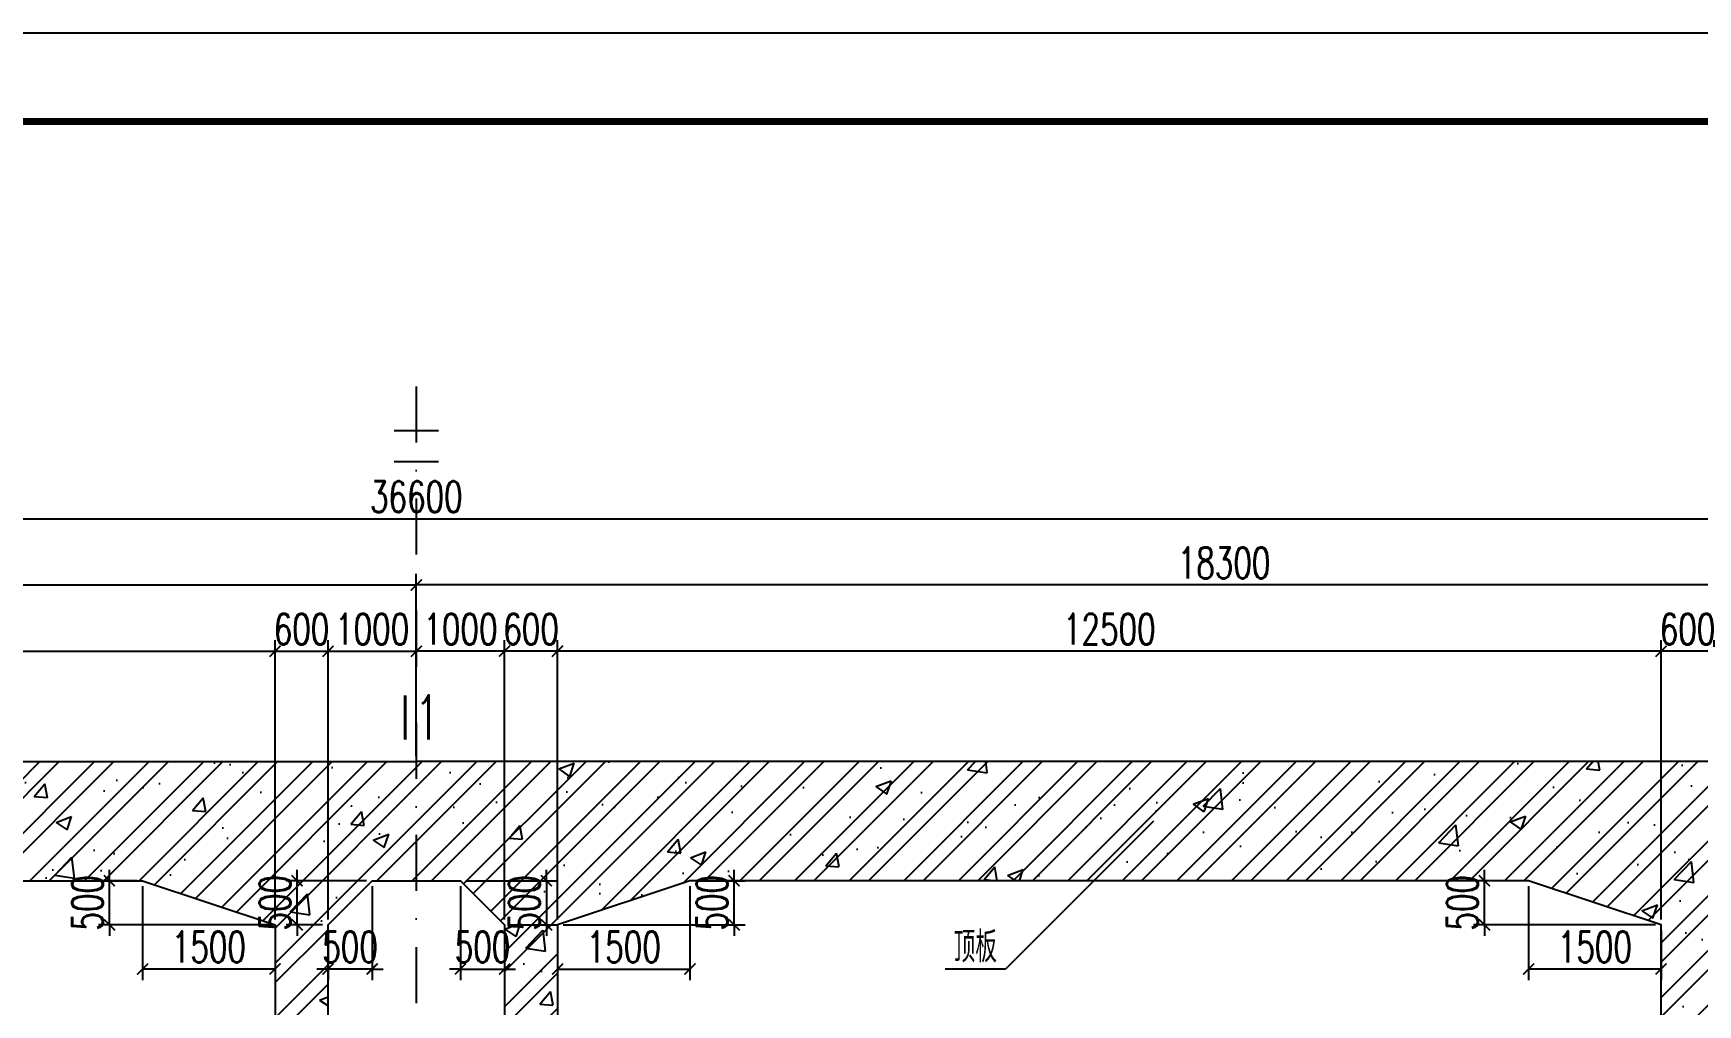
# Model space of a CAD drawing. Extents: x 266020 to 523514, y 704210 to 746210.
# Drawn here: x 345399 to 364253, y 735206 to 746210 of the extents above; entities that cross this region are included whole.
import ezdxf

# ---------------------------------------------------------------- set-up
doc = ezdxf.new("R2010")
doc.units = 0
doc.header["$LTSCALE"] = 50
doc.header["$MEASUREMENT"] = 0
doc.linetypes.add('DASHDOT', pattern=[25.4, 12.7, -6.35, 0, -6.35])
doc.layers.get('0').update_dxf_attribs({"linetype": 'CONTINUOUS'})
doc.layers.get('Defpoints').update_dxf_attribs({"linetype": 'CONTINUOUS'})
for name, color, linetype in [('01 标  注', 1, 'CONTINUOUS'), ('01 轴  线', 1, 'DASHDOT'), ('02 结  构', 5, 'CONTINUOUS'), ('4', 4, 'CONTINUOUS'), ('填充', 8, 'CONTINUOUS')]:
    doc.layers.add(name, color=color, linetype=linetype)
doc.styles.get("Standard").update_dxf_attribs({"font": 'txt1.shx', "width": 0.7, "bigfont": 'hztxt.shx'})
doc.dimstyles.new('1：100', dxfattribs={"dimscale": 100, "dimtxt": 3.5, "dimasz": 1.25, "dimexe": 1.25, "dimexo": 0.625, "dimgap": 0.75, "dimtad": 1, "dimdsep": 46, "dimtxsty": 'Standard', "dimblk": 'ARCHTICK', "dimcen": 2.5, "dimclrt": 256, "dimadec": 0, "dimazin": 0, "dimtfac": 1, "dimtix": 1, "dimtmove": 0, "dimatfit": 3, "dimfxl": 0, "dimarcsym": 0})

# ---------------------------------------------------------------- blocks, each defined once
blk = doc.blocks.new('_ArchTick')
at = {"color": 0, "linetype": 'ByBlock', "const_width": 0.15}
blk.add_lwpolyline([(-0.5, -0.5), (0.5, 0.5)], dxfattribs=at)
blk = doc.blocks.new('*D146')
at = {"layer": '01 标  注', "color": 0, "lineweight": -2}
for p, q in [((346638, 736547), (346638, 735485)), ((348138, 736047), (348138, 735485)), ((348138, 735610), (346638, 735610))]:
    blk.add_line(p, q, dxfattribs=at)
at = {"layer": 'Defpoints', "color": 0}
for p in [(346638, 736610), (348138, 736110), (346638, 735610)]:
    blk.add_point(p, dxfattribs=at)
at = {"layer": '01 标  注', "color": 0, "lineweight": -2, "xscale": 125, "yscale": 125, "zscale": 125, "rotation": 180}
blk.add_blockref('_ArchTick', (346638, 735610), dxfattribs=at)
at = {"layer": '01 标  注', "color": 0, "lineweight": -2, "xscale": 125, "yscale": 125, "zscale": 125}
blk.add_blockref('_ArchTick', (348138, 735610), dxfattribs=at)
at = {"layer": '01 标  注', "insert": (347388, 735860), "char_height": 350, "attachment_point": 5}
blk.add_mtext('1500', dxfattribs=at)
blk = doc.blocks.new('*D147')
at = {"layer": '01 标  注', "color": 0, "lineweight": -2}
for p, q in [((346263, 736610), (346263, 736735)), ((346575, 736610), (346138, 736610)), ((346263, 736110), (346263, 736610)), ((348075, 736110), (346138, 736110)), ((346263, 736110), (346263, 735985))]:
    blk.add_line(p, q, dxfattribs=at)
at = {"layer": 'Defpoints', "color": 0}
for p in [(346263, 736610), (346638, 736610), (348138, 736110)]:
    blk.add_point(p, dxfattribs=at)
at = {"layer": '01 标  注', "color": 0, "lineweight": -2, "xscale": 125, "yscale": 125, "zscale": 125}
for p, rotation in [((346263, 736610), 270), ((346263, 736110), 90)]:
    blk.add_blockref('_ArchTick', p, dxfattribs=dict(at, rotation=rotation))
at = {"layer": '01 标  注', "insert": (346013, 736360), "char_height": 350, "attachment_point": 5, "rotation": 90}
blk.add_mtext('500', dxfattribs=at)
blk = doc.blocks.new('*D151')
at = {"layer": '01 标  注', "color": 0, "lineweight": -2}
for p, q in [((349238, 736547), (349238, 735485)), ((348738, 736047), (348738, 735485)), ((348738, 735610), (348613, 735610)), ((349238, 735610), (348738, 735610)), ((349238, 735610), (349363, 735610))]:
    blk.add_line(p, q, dxfattribs=at)
at = {"layer": 'Defpoints', "color": 0}
for p in [(349238, 736610), (348738, 736110), (348738, 735610)]:
    blk.add_point(p, dxfattribs=at)
at = {"layer": '01 标  注', "color": 0, "lineweight": -2, "xscale": 125, "yscale": 125, "zscale": 125}
blk.add_blockref('_ArchTick', (348738, 735610), dxfattribs=at)
at = {"layer": '01 标  注', "color": 0, "lineweight": -2, "xscale": 125, "yscale": 125, "zscale": 125, "rotation": 180}
blk.add_blockref('_ArchTick', (349238, 735610), dxfattribs=at)
at = {"layer": '01 标  注', "insert": (348988, 735860), "char_height": 350, "attachment_point": 5}
blk.add_mtext('500', dxfattribs=at)
blk = doc.blocks.new('*D192')
at = {"layer": '01 标  注', "color": 0, "lineweight": -2}
for p, q in [((362338, 736547), (362338, 735485)), ((363838, 736047), (363838, 735485)), ((363838, 735610), (362338, 735610))]:
    blk.add_line(p, q, dxfattribs=at)
at = {"layer": 'Defpoints', "color": 0}
for p in [(362338, 736610), (363838, 736110), (362338, 735610)]:
    blk.add_point(p, dxfattribs=at)
at = {"layer": '01 标  注', "color": 0, "lineweight": -2, "xscale": 125, "yscale": 125, "zscale": 125, "rotation": 180}
blk.add_blockref('_ArchTick', (362338, 735610), dxfattribs=at)
at = {"layer": '01 标  注', "color": 0, "lineweight": -2, "xscale": 125, "yscale": 125, "zscale": 125}
blk.add_blockref('_ArchTick', (363838, 735610), dxfattribs=at)
at = {"layer": '01 标  注', "insert": (363088, 735860), "char_height": 350, "attachment_point": 5}
blk.add_mtext('1500', dxfattribs=at)
blk = doc.blocks.new('*D193')
at = {"layer": '01 标  注', "color": 0, "lineweight": -2}
for p, q in [((361838, 736610), (361838, 736735)), ((362275, 736610), (361713, 736610)), ((361838, 736110), (361838, 736610)), ((363775, 736110), (361713, 736110)), ((361838, 736110), (361838, 735985))]:
    blk.add_line(p, q, dxfattribs=at)
at = {"layer": 'Defpoints', "color": 0}
for p in [(361838, 736610), (362338, 736610), (363838, 736110)]:
    blk.add_point(p, dxfattribs=at)
at = {"layer": '01 标  注', "color": 0, "lineweight": -2, "xscale": 125, "yscale": 125, "zscale": 125}
for p, rotation in [((361838, 736610), 270), ((361838, 736110), 90)]:
    blk.add_blockref('_ArchTick', p, dxfattribs=dict(at, rotation=rotation))
at = {"layer": '01 标  注', "insert": (361588, 736360), "char_height": 350, "attachment_point": 5, "rotation": 90}
blk.add_mtext('500', dxfattribs=at)
blk = doc.blocks.new('*D155')
at = {"layer": '01 标  注', "color": 0, "lineweight": -2}
for p, q in [((352838, 736547), (352838, 735485)), ((351338, 736047), (351338, 735485)), ((351338, 735610), (352838, 735610))]:
    blk.add_line(p, q, dxfattribs=at)
at = {"layer": 'Defpoints', "color": 0}
for p in [(352838, 736610), (351338, 736110), (352838, 735610)]:
    blk.add_point(p, dxfattribs=at)
at = {"layer": '01 标  注', "color": 0, "lineweight": -2, "xscale": 125, "yscale": 125, "zscale": 125, "rotation": 180}
blk.add_blockref('_ArchTick', (351338, 735610), dxfattribs=at)
at = {"layer": '01 标  注', "color": 0, "lineweight": -2, "xscale": 125, "yscale": 125, "zscale": 125}
blk.add_blockref('_ArchTick', (352838, 735610), dxfattribs=at)
at = {"layer": '01 标  注', "insert": (352088, 735860), "char_height": 350, "attachment_point": 5}
blk.add_mtext('1500', dxfattribs=at)
blk = doc.blocks.new('*D156')
at = {"layer": '01 标  注', "color": 0, "lineweight": -2}
for p, q in [((353338, 736610), (353338, 736735)), ((352900, 736610), (353463, 736610)), ((353338, 736110), (353338, 736610)), ((351400, 736110), (353463, 736110)), ((353338, 736110), (353338, 735985))]:
    blk.add_line(p, q, dxfattribs=at)
at = {"layer": 'Defpoints', "color": 0}
for p in [(352838, 736610), (353338, 736610), (351338, 736110)]:
    blk.add_point(p, dxfattribs=at)
at = {"layer": '01 标  注', "color": 0, "lineweight": -2, "xscale": 125, "yscale": 125, "zscale": 125}
for p, rotation in [((353338, 736610), 270), ((353338, 736110), 90)]:
    blk.add_blockref('_ArchTick', p, dxfattribs=dict(at, rotation=rotation))
at = {"layer": '01 标  注', "insert": (353088, 736360), "char_height": 350, "attachment_point": 5, "rotation": 90}
blk.add_mtext('500', dxfattribs=at)
blk = doc.blocks.new('*D161')
at = {"layer": '01 标  注', "color": 0, "lineweight": -2}
for p, q in [((350238, 736547), (350238, 735485)), ((350738, 736047), (350738, 735485)), ((350238, 735610), (350113, 735610)), ((350238, 735610), (350738, 735610)), ((350738, 735610), (350863, 735610))]:
    blk.add_line(p, q, dxfattribs=at)
at = {"layer": 'Defpoints', "color": 0}
for p in [(350238, 736610), (350738, 736110), (350738, 735610)]:
    blk.add_point(p, dxfattribs=at)
at = {"layer": '01 标  注', "color": 0, "lineweight": -2, "xscale": 125, "yscale": 125, "zscale": 125}
blk.add_blockref('_ArchTick', (350238, 735610), dxfattribs=at)
at = {"layer": '01 标  注', "color": 0, "lineweight": -2, "xscale": 125, "yscale": 125, "zscale": 125, "rotation": 180}
blk.add_blockref('_ArchTick', (350738, 735610), dxfattribs=at)
at = {"layer": '01 标  注', "insert": (350488, 735860), "char_height": 350, "attachment_point": 5}
blk.add_mtext('500', dxfattribs=at)
blk = doc.blocks.new('*D168')
at = {"layer": '01 标  注', "color": 0, "lineweight": -2}
for p, q in [((335638, 736172), (335638, 739335)), ((348138, 736172), (348138, 739335)), ((335638, 739210), (348138, 739210))]:
    blk.add_line(p, q, dxfattribs=at)
at = {"layer": 'Defpoints', "color": 0}
for p in [(348138, 739210), (335638, 736110), (348138, 736110)]:
    blk.add_point(p, dxfattribs=at)
at = {"layer": '01 标  注', "color": 0, "lineweight": -2, "xscale": 125, "yscale": 125, "zscale": 125, "rotation": 180}
blk.add_blockref('_ArchTick', (335638, 739210), dxfattribs=at)
at = {"layer": '01 标  注', "color": 0, "lineweight": -2, "xscale": 125, "yscale": 125, "zscale": 125}
blk.add_blockref('_ArchTick', (348138, 739210), dxfattribs=at)
at = {"layer": '01 标  注', "insert": (341888, 739460), "char_height": 350, "attachment_point": 5}
blk.add_mtext('12500', dxfattribs=at)
blk = doc.blocks.new('*D169')
at = {"layer": '01 标  注', "color": 0, "lineweight": -2}
for p, q in [((348138, 736172), (348138, 739335)), ((348738, 736172), (348738, 739335)), ((348138, 739210), (348738, 739210))]:
    blk.add_line(p, q, dxfattribs=at)
at = {"layer": 'Defpoints', "color": 0}
for p in [(348738, 739210), (348138, 736110), (348738, 736110)]:
    blk.add_point(p, dxfattribs=at)
at = {"layer": '01 标  注', "color": 0, "lineweight": -2, "xscale": 125, "yscale": 125, "zscale": 125, "rotation": 180}
blk.add_blockref('_ArchTick', (348138, 739210), dxfattribs=at)
at = {"layer": '01 标  注', "color": 0, "lineweight": -2, "xscale": 125, "yscale": 125, "zscale": 125}
blk.add_blockref('_ArchTick', (348738, 739210), dxfattribs=at)
at = {"layer": '01 标  注', "insert": (348438, 739460), "char_height": 350, "attachment_point": 5}
blk.add_mtext('600', dxfattribs=at)
blk = doc.blocks.new('*D170')
at = {"layer": '01 标  注', "color": 0, "lineweight": -2}
for p, q in [((348738, 736172), (348738, 739335)), ((349738, 738022), (349738, 739335)), ((348738, 739210), (349738, 739210))]:
    blk.add_line(p, q, dxfattribs=at)
at = {"layer": 'Defpoints', "color": 0}
for p in [(349738, 739210), (349738, 737960), (348738, 736110)]:
    blk.add_point(p, dxfattribs=at)
at = {"layer": '01 标  注', "color": 0, "lineweight": -2, "xscale": 125, "yscale": 125, "zscale": 125, "rotation": 180}
blk.add_blockref('_ArchTick', (348738, 739210), dxfattribs=at)
at = {"layer": '01 标  注', "color": 0, "lineweight": -2, "xscale": 125, "yscale": 125, "zscale": 125}
blk.add_blockref('_ArchTick', (349738, 739210), dxfattribs=at)
at = {"layer": '01 标  注', "insert": (349238, 739460), "char_height": 350, "attachment_point": 5}
blk.add_mtext('1000', dxfattribs=at)
blk = doc.blocks.new('*D171')
at = {"layer": '01 标  注', "color": 0, "lineweight": -2}
for p, q in [((331438, 737422), (331438, 740835)), ((368038, 737869), (368038, 740835)), ((331438, 740710), (368038, 740710))]:
    blk.add_line(p, q, dxfattribs=at)
at = {"layer": 'Defpoints', "color": 0}
for p in [(368038, 740710), (368038, 737806), (331438, 737360)]:
    blk.add_point(p, dxfattribs=at)
at = {"layer": '01 标  注', "color": 0, "lineweight": -2, "xscale": 125, "yscale": 125, "zscale": 125, "rotation": 180}
blk.add_blockref('_ArchTick', (331438, 740710), dxfattribs=at)
at = {"layer": '01 标  注', "color": 0, "lineweight": -2, "xscale": 125, "yscale": 125, "zscale": 125}
blk.add_blockref('_ArchTick', (368038, 740710), dxfattribs=at)
at = {"layer": '01 标  注', "insert": (349738, 740960), "char_height": 350, "attachment_point": 5}
blk.add_mtext('36600', dxfattribs=at)
blk = doc.blocks.new('*D174')
at = {"layer": '01 标  注', "color": 0, "lineweight": -2}
for p, q in [((363838, 736172), (363838, 739335)), ((364438, 736672), (364438, 739335)), ((364438, 739210), (363838, 739210))]:
    blk.add_line(p, q, dxfattribs=at)
at = {"layer": 'Defpoints', "color": 0}
for p in [(363838, 739210), (364438, 736610), (363838, 736110)]:
    blk.add_point(p, dxfattribs=at)
at = {"layer": '01 标  注', "color": 0, "lineweight": -2, "xscale": 125, "yscale": 125, "zscale": 125, "rotation": 180}
blk.add_blockref('_ArchTick', (363838, 739210), dxfattribs=at)
at = {"layer": '01 标  注', "color": 0, "lineweight": -2, "xscale": 125, "yscale": 125, "zscale": 125}
blk.add_blockref('_ArchTick', (364438, 739210), dxfattribs=at)
at = {"layer": '01 标  注', "insert": (364138, 739460), "char_height": 350, "attachment_point": 5}
blk.add_mtext('600', dxfattribs=at)
blk = doc.blocks.new('*D175')
at = {"layer": '01 标  注', "color": 0, "lineweight": -2}
for p, q in [((351338, 736172), (351338, 739335)), ((363838, 736172), (363838, 739335)), ((363838, 739210), (351338, 739210))]:
    blk.add_line(p, q, dxfattribs=at)
at = {"layer": 'Defpoints', "color": 0}
for p in [(351338, 739210), (351338, 736110), (363838, 736110)]:
    blk.add_point(p, dxfattribs=at)
at = {"layer": '01 标  注', "color": 0, "lineweight": -2, "xscale": 125, "yscale": 125, "zscale": 125, "rotation": 180}
blk.add_blockref('_ArchTick', (351338, 739210), dxfattribs=at)
at = {"layer": '01 标  注', "color": 0, "lineweight": -2, "xscale": 125, "yscale": 125, "zscale": 125}
blk.add_blockref('_ArchTick', (363838, 739210), dxfattribs=at)
at = {"layer": '01 标  注', "insert": (357588, 739460), "char_height": 350, "attachment_point": 5}
blk.add_mtext('12500', dxfattribs=at)
blk = doc.blocks.new('*D176')
at = {"layer": '01 标  注', "color": 0, "lineweight": -2}
for p, q in [((350738, 736172), (350738, 739335)), ((351338, 736172), (351338, 739335)), ((351338, 739210), (350738, 739210))]:
    blk.add_line(p, q, dxfattribs=at)
at = {"layer": 'Defpoints', "color": 0}
for p in [(350738, 739210), (350738, 736110), (351338, 736110)]:
    blk.add_point(p, dxfattribs=at)
at = {"layer": '01 标  注', "color": 0, "lineweight": -2, "xscale": 125, "yscale": 125, "zscale": 125, "rotation": 180}
blk.add_blockref('_ArchTick', (350738, 739210), dxfattribs=at)
at = {"layer": '01 标  注', "color": 0, "lineweight": -2, "xscale": 125, "yscale": 125, "zscale": 125}
blk.add_blockref('_ArchTick', (351338, 739210), dxfattribs=at)
at = {"layer": '01 标  注', "insert": (351038, 739460), "char_height": 350, "attachment_point": 5}
blk.add_mtext('600', dxfattribs=at)
blk = doc.blocks.new('*D177')
at = {"layer": '01 标  注', "color": 0, "lineweight": -2}
for p, q in [((349738, 738022), (349738, 740085)), ((368038, 737422), (368038, 740085)), ((368038, 739960), (349738, 739960))]:
    blk.add_line(p, q, dxfattribs=at)
at = {"layer": 'Defpoints', "color": 0}
for p in [(349738, 739960), (349738, 737960), (368038, 737360)]:
    blk.add_point(p, dxfattribs=at)
at = {"layer": '01 标  注', "color": 0, "lineweight": -2, "xscale": 125, "yscale": 125, "zscale": 125, "rotation": 180}
blk.add_blockref('_ArchTick', (349738, 739960), dxfattribs=at)
at = {"layer": '01 标  注', "color": 0, "lineweight": -2, "xscale": 125, "yscale": 125, "zscale": 125}
blk.add_blockref('_ArchTick', (368038, 739960), dxfattribs=at)
at = {"layer": '01 标  注', "insert": (358888, 740210), "char_height": 350, "attachment_point": 5}
blk.add_mtext('18300', dxfattribs=at)
blk = doc.blocks.new('*D178')
at = {"layer": '01 标  注', "color": 0, "lineweight": -2}
for p, q in [((349738, 738022), (349738, 739335)), ((350738, 736172), (350738, 739335)), ((350738, 739210), (349738, 739210))]:
    blk.add_line(p, q, dxfattribs=at)
at = {"layer": 'Defpoints', "color": 0}
for p in [(349738, 739210), (349738, 737960), (350738, 736110)]:
    blk.add_point(p, dxfattribs=at)
at = {"layer": '01 标  注', "color": 0, "lineweight": -2, "xscale": 125, "yscale": 125, "zscale": 125, "rotation": 180}
blk.add_blockref('_ArchTick', (349738, 739210), dxfattribs=at)
at = {"layer": '01 标  注', "color": 0, "lineweight": -2, "xscale": 125, "yscale": 125, "zscale": 125}
blk.add_blockref('_ArchTick', (350738, 739210), dxfattribs=at)
at = {"layer": '01 标  注', "insert": (350238, 739460), "char_height": 350, "attachment_point": 5}
blk.add_mtext('1000', dxfattribs=at)
blk = doc.blocks.new('*D179')
at = {"layer": '01 标  注', "color": 0, "lineweight": -2}
for p, q in [((331438, 737422), (331438, 740085)), ((349738, 738022), (349738, 740085)), ((331438, 739960), (349738, 739960))]:
    blk.add_line(p, q, dxfattribs=at)
at = {"layer": 'Defpoints', "color": 0}
for p in [(349738, 739960), (349738, 737960), (331438, 737360)]:
    blk.add_point(p, dxfattribs=at)
at = {"layer": '01 标  注', "color": 0, "lineweight": -2, "xscale": 125, "yscale": 125, "zscale": 125, "rotation": 180}
blk.add_blockref('_ArchTick', (331438, 739960), dxfattribs=at)
at = {"layer": '01 标  注', "color": 0, "lineweight": -2, "xscale": 125, "yscale": 125, "zscale": 125}
blk.add_blockref('_ArchTick', (349738, 739960), dxfattribs=at)
at = {"layer": '01 标  注', "insert": (340588, 740210), "char_height": 350, "attachment_point": 5}
blk.add_mtext('18300', dxfattribs=at)
blk = doc.blocks.new('*D201')
at = {"layer": '01 标  注', "color": 0, "lineweight": -2, "ltscale": 4}
for p, q in [((351213, 736610), (351213, 736735)), ((350300, 736610), (351338, 736610)), ((351213, 736610), (351213, 736110)), ((350800, 736110), (351338, 736110)), ((351213, 736110), (351213, 735985))]:
    blk.add_line(p, q, dxfattribs=at)
at = {"layer": 'Defpoints', "color": 0, "ltscale": 4}
for p in [(350238, 736610), (350738, 736110), (351213, 736110)]:
    blk.add_point(p, dxfattribs=at)
at = {"layer": '01 标  注', "color": 0, "lineweight": -2, "ltscale": 4, "xscale": 125, "yscale": 125, "zscale": 125}
for p, rotation in [((351213, 736610), 270), ((351213, 736110), 90)]:
    blk.add_blockref('_ArchTick', p, dxfattribs=dict(at, rotation=rotation))
at = {"layer": '01 标  注', "ltscale": 4, "insert": (350963, 736360), "char_height": 350, "attachment_point": 5, "rotation": 90}
blk.add_mtext('500', dxfattribs=at)
blk = doc.blocks.new('*D180')
at = {"layer": '01 标  注', "color": 0, "lineweight": -2, "ltscale": 4}
for p, q in [((348388, 736610), (348388, 736735)), ((349175, 736610), (348263, 736610)), ((348388, 736110), (348388, 736610)), ((348675, 736110), (348263, 736110)), ((348388, 736110), (348388, 735985))]:
    blk.add_line(p, q, dxfattribs=at)
at = {"layer": 'Defpoints', "color": 0, "ltscale": 4}
for p in [(348388, 736610), (349238, 736610), (348738, 736110)]:
    blk.add_point(p, dxfattribs=at)
at = {"layer": '01 标  注', "color": 0, "lineweight": -2, "ltscale": 4, "xscale": 125, "yscale": 125, "zscale": 125}
for p, rotation in [((348388, 736610), 270), ((348388, 736110), 90)]:
    blk.add_blockref('_ArchTick', p, dxfattribs=dict(at, rotation=rotation))
at = {"layer": '01 标  注', "ltscale": 4, "insert": (348138, 736360), "char_height": 350, "attachment_point": 5, "rotation": 90}
blk.add_mtext('500', dxfattribs=at)

msp = doc.modelspace()

# ---------------------------------------------------------------- hatches: boundary and pattern name
at = {"layer": '填充'}
h = msp.add_hatch(dxfattribs=at)
h.set_pattern_fill('AR-CONC', color=256, scale=250, style=0)
h.set_pattern_definition([(50, (-84850, 0), (1793.1505, -156.8803), [187.5, -2062.5]), (355, (-84850, 0), (-346.8783, 1880.4803), [150, -1650]), (100.4514, (-84700.6, -13), (1446.2735, 1723.599), [159.3505, -1752.8553]), (46.1842, (-84850, 500), (2668.1026, -413.7975), [281.25, -3093.75]), (96.6356, (-84627.7, 465.5), (2336.657, 2435.295), [239.026, -2629.2825]), (351.1842, (-84850, 500), (2336.655, 2435.2965), [225, -2475]), (21, (-84600, 375), (1492.2676, -1006.5472), [187.5, -2062.5]), (326, (-84600, 375), (608.2883, 1812.875), [150, -1650]), (71.4514, (-84475.6, 291.1), (2100.5566, 806.3262), [159.3505, -1752.8553]), (37.5, (-84850, 0), (30.39964, 832.23463), [0, -1630, 0, -1675, 0, -1656.25]), (7.5, (-84850, 0), (657.6738, 986.0293), [0, -955, 0, -1592.5, 0, -631.25]), (327.5, (-85407.5, 0), (1334.5561, -56.3872), [0, -625, 0, -1950, 0, -2587.5]), (317.5, (-85657.5, 0), (1457.9654, 250.2625), [0, -812.5, 0, -1295, 0, -1837.5])])
h.paths.add_polyline_path([(332037.835, 737959.674), (331437.835, 737359.674), (331437.835, 728909.674), (332037.835, 728309.674), (349737.835, 728309.674), (349737.835, 729319.674), (349612.835, 729319.674), (349612.835, 729569.674), (349737.835, 729569.674), (349737.835, 730009.674), (348737.835, 730009.674), (348737.835, 736109.674), (349237.835, 736609.674), (349737.835, 736609.674), (349737.835, 737959.674)])
h.paths.add_polyline_path([(346637.835, 736609.674), (348137.835, 736109.674), (348137.835, 729709.674), (335637.835, 729709.674), (335637.835, 736109.674), (337137.835, 736609.674)], flags=16)
h.paths.add_polyline_path([(335037.835, 736609.674), (335037.835, 729709.674), (332937.835, 729709.674), (332437.835, 730209.674), (332437.835, 736109.674), (332937.835, 736609.674)], flags=16)
h.paths.add_polyline_path([(348737.835, 729569.674), (348987.835, 729569.674), (348987.835, 729319.674), (348737.835, 729319.674)], flags=16)
h.paths.add_polyline_path([(348787.835, 729519.674), (348737.835, 729319.674), (348737.835, 729507.174)], flags=0)
h.paths.add_polyline_path([(349737.835, 737959.674), (349737.835, 736609.674), (350237.835, 736609.674), (350737.835, 736109.674), (350737.835, 730009.674), (349737.835, 730009.674), (349737.835, 729569.674), (349862.835, 729569.674), (349862.835, 729319.674), (349737.835, 729319.674), (349737.835, 728309.674), (367437.835, 728309.674), (368037.835, 728909.674), (368037.835, 737359.674), (367437.835, 737959.674)])
h.paths.add_polyline_path([(362337.835, 736609.674), (363837.835, 736109.674), (363837.835, 729709.674), (351337.835, 729709.674), (351337.835, 736109.674), (352837.835, 736609.674)], flags=16)
h.paths.add_polyline_path([(364437.835, 736609.674), (366537.835, 736609.674), (367037.835, 736109.674), (367037.835, 730209.674), (366537.835, 729709.674), (364437.835, 729709.674)], flags=16)
h.paths.add_polyline_path([(350737.835, 729569.674), (350737.835, 729319.674), (350487.835, 729319.674), (350487.835, 729569.674)], flags=0)
h.paths.add_polyline_path([(350737.835, 729569.674), (350737.835, 729319.674), (350487.835, 729319.674), (350537.835, 729519.674)], flags=16)
h.paths.add_polyline_path([(332391.441, 736122.174), (332984.23, 736122.174), (332984.23, 735597.174), (332391.441, 735597.174)], flags=24)
h.paths.add_polyline_path([(332925.335, 736063.279), (332925.335, 736656.069), (333450.335, 736656.069), (333450.335, 736063.279)], flags=24)
h.paths.add_polyline_path([(336025.677, 736122.174), (336749.993, 736122.174), (336749.993, 735597.174), (336025.677, 735597.174)], flags=8)
h.paths.add_polyline_path([(337125.335, 736063.279), (337125.335, 736656.069), (337650.335, 736656.069), (337650.335, 736063.279)], flags=24)
h.paths.add_polyline_path([(347025.677, 736122.174), (347749.993, 736122.174), (347749.993, 735597.174), (347025.677, 735597.174)], flags=8)
h.paths.add_polyline_path([(345750.335, 736063.279), (345750.335, 736656.069), (346275.335, 736656.069), (346275.335, 736063.279)], flags=24)
h.paths.add_polyline_path([(332391.441, 730972.174), (332984.23, 730972.174), (332984.23, 730447.174), (332391.441, 730447.174)], flags=24)
h.paths.add_polyline_path([(332925.335, 729663.279), (332925.335, 730256.069), (333450.335, 730256.069), (333450.335, 729663.279)], flags=24)
h.paths.add_polyline_path([(347875.335, 736063.279), (347875.335, 736656.069), (348400.335, 736656.069), (348400.335, 736063.279)], flags=24)
h.paths.add_polyline_path([(347875.335, 729148.279), (347875.335, 729741.069), (348400.335, 729741.069), (348400.335, 729148.279)], flags=24)
h.paths.add_polyline_path([(348566.441, 729332.174), (349159.23, 729332.174), (349159.23, 728807.174), (348566.441, 728807.174)], flags=24)
h.paths.add_polyline_path([(349390.546, 729332.174), (349960.125, 729332.174), (349960.125, 728807.174), (349390.546, 728807.174)], flags=9)
h.paths.add_polyline_path([(349515.546, 728832.174), (350085.125, 728832.174), (350085.125, 728307.174), (349515.546, 728307.174)], flags=9)
h.paths.add_polyline_path([(343090.073, 730722.174), (343720.348, 730722.174), (343720.348, 730197.174), (343090.073, 730197.174)], flags=8)
h.paths.add_polyline_path([(343092.002, 736122.174), (343718.419, 736122.174), (343718.419, 735597.174), (343092.002, 735597.174)], flags=8)
h.paths.add_polyline_path([(347252.684, 733422.174), (348108.669, 733422.174), (348108.669, 732897.174), (347252.684, 732897.174)], flags=8)
h.paths.add_polyline_path([(335667.002, 733547.174), (336522.986, 733547.174), (336522.986, 733022.174), (335667.002, 733022.174)], flags=8)
h.paths.add_polyline_path([(366491.441, 736122.174), (367084.23, 736122.174), (367084.23, 735597.174), (366491.441, 735597.174)], flags=24)
h.paths.add_polyline_path([(365775.335, 736063.279), (365775.335, 736656.069), (366300.335, 736656.069), (366300.335, 736063.279)], flags=24)
h.paths.add_polyline_path([(362725.677, 736122.174), (363449.993, 736122.174), (363449.993, 735597.174), (362725.677, 735597.174)], flags=8)
h.paths.add_polyline_path([(361325.335, 736063.279), (361325.335, 736656.069), (361850.335, 736656.069), (361850.335, 736063.279)], flags=24)
h.paths.add_polyline_path([(351725.677, 736122.174), (352449.993, 736122.174), (352449.993, 735597.174), (351725.677, 735597.174)], flags=8)
h.paths.add_polyline_path([(352825.335, 736063.279), (352825.335, 736656.069), (353350.335, 736656.069), (353350.335, 736063.279)], flags=24)
h.paths.add_polyline_path([(366491.441, 730972.174), (367084.23, 730972.174), (367084.23, 730447.174), (366491.441, 730447.174)], flags=24)
h.paths.add_polyline_path([(365775.335, 729663.279), (365775.335, 730256.069), (366300.335, 730256.069), (366300.335, 729663.279)], flags=24)
h.paths.add_polyline_path([(350700.335, 736063.279), (350700.335, 736656.069), (351225.335, 736656.069), (351225.335, 736063.279)], flags=25)
h.paths.add_polyline_path([(351075.335, 729148.279), (351075.335, 729741.069), (351600.335, 729741.069), (351600.335, 729148.279)], flags=24)
h.paths.add_polyline_path([(350316.441, 729332.174), (350909.23, 729332.174), (350909.23, 728807.174), (350316.441, 728807.174)], flags=24)
h.paths.add_polyline_path([(355755.322, 730722.174), (356385.598, 730722.174), (356385.598, 730197.174), (355755.322, 730197.174)], flags=8)
h.paths.add_polyline_path([(355757.251, 736122.174), (356383.669, 736122.174), (356383.669, 735597.174), (355757.251, 735597.174)], flags=8)
h.paths.add_polyline_path([(351367.002, 733422.174), (352222.986, 733422.174), (352222.986, 732897.174), (351367.002, 732897.174)], flags=8)
h.paths.add_polyline_path([(362952.684, 733547.174), (363808.669, 733547.174), (363808.669, 733022.174), (362952.684, 733022.174)], flags=8)
h.paths.add_polyline_path([(351075.335, 728452.516), (351075.335, 729176.832), (351600.335, 729176.832), (351600.335, 728452.516)], flags=24)
h.paths.add_polyline_path([(346375.335, 728797.516), (346375.335, 729521.832), (346900.335, 729521.832), (346900.335, 728797.516)], flags=24)
h.paths.add_polyline_path([(347125.335, 728452.516), (347125.335, 729176.832), (347650.335, 729176.832), (347650.335, 728452.516)], flags=24)
h.paths.add_polyline_path([(347125.335, 729372.148), (347125.335, 729957.2), (347650.335, 729957.2), (347650.335, 729372.148)], flags=24)
h.paths.add_polyline_path([(351825.335, 728647.516), (351825.335, 729371.832), (352350.335, 729371.832), (352350.335, 728647.516)], flags=24)
h.paths.add_polyline_path([(351825.335, 729563.279), (351825.335, 730156.069), (352350.335, 730156.069), (352350.335, 729563.279)], flags=24)
h.paths.add_polyline_path([(352575.335, 728797.516), (352575.335, 729521.832), (353100.335, 729521.832), (353100.335, 728797.516)], flags=24)
h = msp.add_hatch(dxfattribs=at)
h.set_pattern_fill('STEEL', color=256, scale=3500, style=0)
h.set_pattern_definition([(45, (0, 0), (-309.35922, 309.35922), []), (45, (0, 218.75), (-309.35922, 309.35922), [])])
h.paths.add_polyline_path([(349737.835, 737959.674), (349737.835, 736609.674), (350237.835, 736609.674), (350737.835, 736109.674), (350737.835, 730509.674), (351337.835, 730509.674), (351337.835, 736109.674), (352837.835, 736609.674), (362337.835, 736609.674), (363837.835, 736109.674), (363837.835, 729709.674), (351337.835, 729709.674), (351337.835, 730169.674), (350737.835, 729569.674), (350737.835, 729319.674), (350487.835, 729319.674), (350487.835, 729569.674), (350737.835, 729569.674), (351337.835, 730169.674), (351337.835, 730509.674), (350802.835, 730509.674), (350737.835, 730444.674), (350737.835, 730009.674), (350302.835, 730009.674), (349862.835, 729569.674), (349862.835, 729319.674), (349737.835, 729319.674), (349737.835, 728309.674), (367437.835, 728309.674), (368037.835, 728909.674), (368037.835, 737359.674), (367437.835, 737959.674)])
h.paths.add_polyline_path([(366537.835, 736609.674), (367037.835, 736109.674), (367037.835, 730209.674), (366537.835, 729709.674), (364437.835, 729709.674), (364437.835, 736609.674)], flags=16)
h.paths.add_polyline_path([(332037.835, 737959.674), (331437.835, 737359.674), (331437.835, 728909.674), (332037.835, 728309.674), (349737.835, 728309.674), (349737.835, 729319.674), (349612.835, 729319.674), (349612.835, 729569.674), (349737.835, 729569.674), (349737.835, 730009.674), (349427.835, 730009.674), (348987.835, 729569.674), (348987.835, 729319.674), (348737.835, 729319.674), (348737.835, 729569.674), (348987.835, 729569.674), (349427.835, 730009.674), (348737.835, 730009.674), (348737.835, 736109.674), (349237.835, 736609.674), (349737.835, 736609.674), (349737.835, 737959.674)])
h.paths.add_polyline_path([(346637.835, 736609.674), (348137.835, 736109.674), (348137.835, 729709.674), (335637.835, 729709.674), (335637.835, 736109.674), (337137.835, 736609.674)], flags=16)
h.paths.add_polyline_path([(335037.835, 736609.674), (335037.835, 729709.674), (332937.835, 729709.674), (332437.835, 730209.674), (332437.835, 736109.674), (332937.835, 736609.674)], flags=16)
h.paths.add_polyline_path([(366491.441, 736122.174), (367084.23, 736122.174), (367084.23, 735597.174), (366491.441, 735597.174)], flags=24)
h.paths.add_polyline_path([(365775.335, 736063.279), (365775.335, 736656.069), (366300.335, 736656.069), (366300.335, 736063.279)], flags=24)
h.paths.add_polyline_path([(366491.441, 730972.174), (367084.23, 730972.174), (367084.23, 730447.174), (366491.441, 730447.174)], flags=24)
h.paths.add_polyline_path([(365775.335, 729663.279), (365775.335, 730256.069), (366300.335, 730256.069), (366300.335, 729663.279)], flags=24)
h.paths.add_polyline_path([(350700.335, 736063.279), (350700.335, 736656.069), (351225.335, 736656.069), (351225.335, 736063.279)], flags=25)
h.paths.add_polyline_path([(351248.335, 729148.279), (351248.335, 729741.069), (351773.335, 729741.069), (351773.335, 729148.279)], flags=24)
h.paths.add_polyline_path([(349390.546, 729332.174), (349960.125, 729332.174), (349960.125, 728807.174), (349390.546, 728807.174)], flags=9)
h.paths.add_polyline_path([(350316.441, 729332.174), (350909.23, 729332.174), (350909.23, 728807.174), (350316.441, 728807.174)], flags=24)
h.paths.add_polyline_path([(349515.546, 728832.174), (350085.125, 728832.174), (350085.125, 728307.174), (349515.546, 728307.174)], flags=9)
h.paths.add_polyline_path([(351248.335, 728452.516), (351248.335, 729176.832), (351773.335, 729176.832), (351773.335, 728452.516)], flags=24)
h.paths.add_polyline_path([(332391.441, 736122.174), (332984.23, 736122.174), (332984.23, 735597.174), (332391.441, 735597.174)], flags=24)
h.paths.add_polyline_path([(332925.335, 736063.279), (332925.335, 736656.069), (333450.335, 736656.069), (333450.335, 736063.279)], flags=24)
h.paths.add_polyline_path([(336025.677, 736122.174), (336749.993, 736122.174), (336749.993, 735597.174), (336025.677, 735597.174)], flags=8)
h.paths.add_polyline_path([(337125.335, 736063.279), (337125.335, 736656.069), (337650.335, 736656.069), (337650.335, 736063.279)], flags=24)
h.paths.add_polyline_path([(347025.677, 736122.174), (347749.993, 736122.174), (347749.993, 735597.174), (347025.677, 735597.174)], flags=8)
h.paths.add_polyline_path([(345750.335, 736063.279), (345750.335, 736656.069), (346275.335, 736656.069), (346275.335, 736063.279)], flags=24)
h.paths.add_polyline_path([(332391.441, 730972.174), (332984.23, 730972.174), (332984.23, 730447.174), (332391.441, 730447.174)], flags=24)
h.paths.add_polyline_path([(332925.335, 729663.279), (332925.335, 730256.069), (333450.335, 730256.069), (333450.335, 729663.279)], flags=24)
h.paths.add_polyline_path([(347875.335, 736063.279), (347875.335, 736656.069), (348400.335, 736656.069), (348400.335, 736063.279)], flags=24)
h.paths.add_polyline_path([(347875.335, 729148.279), (347875.335, 729741.069), (348400.335, 729741.069), (348400.335, 729148.279)], flags=24)
h.paths.add_polyline_path([(348566.441, 729332.174), (349159.23, 729332.174), (349159.23, 728807.174), (348566.441, 728807.174)], flags=24)
h.paths.add_polyline_path([(346375.335, 728797.516), (346375.335, 729521.832), (346900.335, 729521.832), (346900.335, 728797.516)], flags=24)
h.paths.add_polyline_path([(347125.335, 728452.516), (347125.335, 729176.832), (347650.335, 729176.832), (347650.335, 728452.516)], flags=24)
h.paths.add_polyline_path([(347125.335, 729372.148), (347125.335, 729957.2), (347650.335, 729957.2), (347650.335, 729372.148)], flags=24)
h.paths.add_polyline_path([(343094.926, 730722.174), (343715.495, 730722.174), (343715.495, 730197.174), (343094.926, 730197.174)], flags=8)
h.paths.add_polyline_path([(343096.855, 736122.174), (343713.566, 736122.174), (343713.566, 735597.174), (343096.855, 735597.174)], flags=8)
h.paths.add_polyline_path([(347258.512, 733672.174), (348102.841, 733672.174), (348102.841, 733147.174), (347258.512, 733147.174)], flags=8)
h.paths.add_polyline_path([(335672.83, 733547.174), (336517.158, 733547.174), (336517.158, 733022.174), (335672.83, 733022.174)], flags=8)

# ---------------------------------------------------------------- linework, layer by layer
at = {"layer": '01 标  注'}
for p, q in [((349487.835, 741709.674), (349987.835, 741709.674)), ((349487.835, 741359.674), (349987.835, 741359.674)), ((358087.835, 737284.674), (356412.835, 735609.674)), ((356412.835, 735609.674), (355728.085, 735609.674))]:
    msp.add_line(p, q, dxfattribs=at)
msp.add_lwpolyline([(378837.835, 704209.674), (378837.835, 746209.674), (319137.835, 746209.674), (319137.835, 704209.674)], close=True, dxfattribs=at)
at = {"layer": '01 标  注', "const_width": 35}
msp.add_lwpolyline([(349612.835, 738709.674), (349612.835, 738209.674)], dxfattribs=at)
at = {"layer": '01 轴  线'}
msp.add_lwpolyline([(349737.835, 742209.674), (349737.835, 724459.674)], dxfattribs=at)
at = {"layer": '02 结  构'}
for p in [(332037.835, 737959.674), (367437.835, 737959.674)]:
    msp.add_line(p, (349737.835, 737959.674), dxfattribs=at)
for points in [[(337137.835, 736609.674), (346637.835, 736609.674), (348137.835, 736109.674), (348137.835, 729709.674), (335637.835, 729709.674), (335637.835, 736109.674)], [(362337.835, 736609.674), (352837.835, 736609.674), (351337.835, 736109.674), (351337.835, 729709.674), (363837.835, 729709.674), (363837.835, 736109.674)]]:
    msp.add_lwpolyline(points, close=True, dxfattribs=at)
msp.add_lwpolyline([(349737.835, 736609.674), (350237.835, 736609.674), (350737.835, 736109.674), (350737.835, 730009.674), (348737.835, 730009.674), (348737.835, 736109.674), (349237.835, 736609.674), (349737.835, 736609.674)], dxfattribs=at)
at = {"layer": '4', "color": 7, "const_width": 80}
msp.add_lwpolyline([(377837.835, 705209.674), (377837.835, 745209.674), (321637.835, 745209.674), (321637.835, 705209.674)], close=True, dxfattribs=at)

# ---------------------------------------------------------------- texts
at = {"layer": '01 标  注', "attachment_point": 5}
for s, insert, char_height in [('1', (349862.835, 738459.674), 500), ('顶板', (356070.46, 735859.674), 350)]:
    msp.add_mtext(s, dxfattribs=dict(at, insert=insert, char_height=char_height))

# ---------------------------------------------------------------- dimensions: what is measured, and where the dimension line sits
at = {"layer": '01 标  注'}
for base, p1, p2, picture, middle in [((368037.835, 740709.674), (331437.835, 737359.674), (368037.835, 737806.092), '*D171', (349737.835, 740959.674)), ((349737.835, 739959.674), (331437.835, 737359.674), (349737.835, 737959.674), '*D179', (340587.835, 740209.674)), ((348137.835, 739209.674), (335637.835, 736109.674), (348137.835, 736109.674), '*D168', (341887.835, 739459.674)), ((348737.835, 739209.674), (348137.835, 736109.674), (348737.835, 736109.674), '*D169', (348437.835, 739459.674)), ((349737.835, 739209.674), (348737.835, 736109.674), (349737.835, 737959.674), '*D170', (349237.835, 739459.674)), ((350737.835, 735609.674), (350237.835, 736609.674), (350737.835, 736109.674), '*D161', (350487.835, 735859.674)), ((352837.835, 735609.674), (351337.835, 736109.674), (352837.835, 736609.674), '*D155', (352087.835, 735859.674))]:
    dim = msp.add_linear_dim(base=base, p1=p1, p2=p2, dimstyle='1：100', dxfattribs=at)
    dim.commit()
    dim.dimension.update_dxf_attribs({"geometry": picture, "text_midpoint": middle})
for base, p1, p2, angle, picture, middle in [((349737.835, 739959.674), (368037.835, 737359.674), (349737.835, 737959.674), 180, '*D177', (358887.835, 740209.674)), ((349737.835, 739209.674), (350737.835, 736109.674), (349737.835, 737959.674), 180, '*D178', (350237.835, 739459.674)), ((350737.835, 739209.674), (351337.835, 736109.674), (350737.835, 736109.674), 180, '*D176', (351037.835, 739459.674)), ((351337.835, 739209.674), (363837.835, 736109.674), (351337.835, 736109.674), 180, '*D175', (357587.835, 739459.674)), ((363837.835, 739209.674), (364437.835, 736609.674), (363837.835, 736109.674), 180, '*D174', (364137.835, 739459.674)), ((346262.835, 736609.674), (348137.835, 736109.674), (346637.835, 736609.674), 90, '*D147', (346012.835, 736359.674)), ((353337.835, 736609.674), (351337.835, 736109.674), (352837.835, 736609.674), 90, '*D156', (353087.835, 736359.674)), ((361837.835, 736609.674), (363837.835, 736109.674), (362337.835, 736609.674), 90, '*D193', (361587.835, 736359.674)), ((346637.835, 735609.674), (348137.835, 736109.674), (346637.835, 736609.674), 180, '*D146', (347387.835, 735859.674)), ((348737.835, 735609.674), (349237.835, 736609.674), (348737.835, 736109.674), 180, '*D151', (348987.835, 735859.674)), ((362337.835, 735609.674), (363837.835, 736109.674), (362337.835, 736609.674), 180, '*D192', (363087.835, 735859.674))]:
    dim = msp.add_linear_dim(base=base, p1=p1, p2=p2, angle=angle, dimstyle='1：100', dxfattribs=at)
    dim.commit()
    dim.dimension.update_dxf_attribs({"geometry": picture, "text_midpoint": middle})
at = {"layer": '01 标  注', "ltscale": 4}
for base, p1, p2, picture, middle in [((348387.835, 736609.674), (348737.835, 736109.674), (349237.835, 736609.674), '*D180', (348137.835, 736359.674)), ((351212.835, 736109.674), (350237.835, 736609.674), (350737.835, 736109.674), '*D201', (350962.835, 736359.674))]:
    dim = msp.add_linear_dim(base=base, p1=p1, p2=p2, angle=90, dimstyle='1：100', dxfattribs=at)
    dim.commit()
    dim.dimension.update_dxf_attribs({"geometry": picture, "text_midpoint": middle})

doc.saveas('drawing.dxf')
